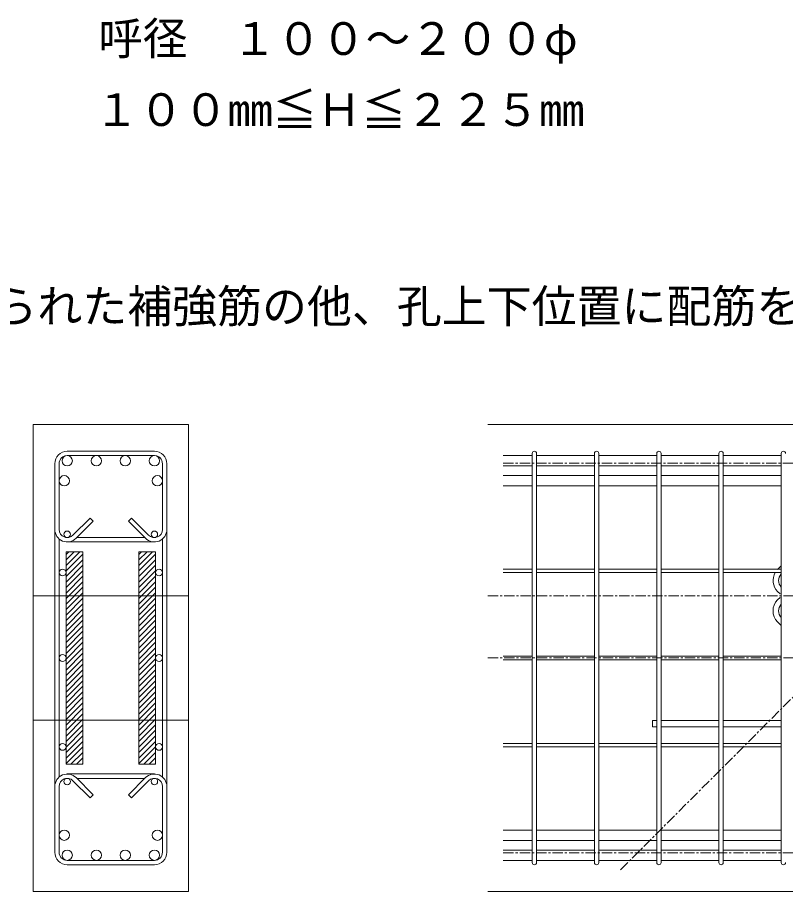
# Model space of a CAD drawing. Units: millimetres, scale not verified. Extents: x -3712 to 3713, y -2625 to 2625.
# Drawn here: x 1171 to 1919, y 108 to 958 of the extents above; entities that cross this region are included whole.
import ezdxf
from ezdxf.enums import TextEntityAlignment as Align

# ---------------------------------------------------------------- set-up
doc = ezdxf.new("R2010")
doc.units = ezdxf.units.MM
doc.header["$LTSCALE"] = 8
doc.linetypes.add('USER3', pattern=[2, 1.25, -0.25, 0.25, -0.25])
for name, color, linetype, lineweight in [('0-0_0', 7, 'Continuous', 18), ('0-1_2', 7, 'Continuous', 18), ('0-3_4', 7, 'Continuous', 18), ('8-1_SCALE', 7, 'Continuous', 18), ('8-2_TXT1', 7, 'Continuous', 18)]:
    doc.layers.add(name, color=color, linetype=linetype, lineweight=lineweight)
doc.layers.add('0-6_LAY-255', color=7, linetype='Continuous')
doc.layers.add('0-F', color=7, linetype='Continuous')
doc.styles.add('ＭＳ ゴシック', font='')
doc.styles.get('ＭＳ ゴシック').set_extended_font_data('MS Gothic')

# ---------------------------------------------------------------- blocks, each defined once
blk = doc.blocks.new('_X35')
at = {"layer": '0-0_0'}
for p, q in [((30794.754, -8225.33), (30808.177, -8211.907)), ((30794.754, -8219.974), (30802.822, -8211.907)), ((30794.754, -8214.619), (30797.466, -8211.907)), ((30794.754, -8230.685), (30811.113, -8214.326)), ((30794.754, -8236.04), (30811.113, -8219.681)), ((30794.754, -8241.395), (30811.113, -8225.037)), ((30794.754, -8246.751), (30811.113, -8230.392)), ((30794.754, -8252.106), (30811.113, -8235.747)), ((30794.754, -8257.461), (30811.113, -8241.102)), ((30794.754, -8262.817), (30811.113, -8246.458)), ((30794.754, -8268.172), (30811.113, -8251.813)), ((30794.754, -8273.527), (30811.113, -8257.168)), ((30794.754, -8278.882), (30811.113, -8262.524)), ((30794.754, -8284.238), (30811.113, -8267.879)), ((30794.754, -8289.593), (30811.113, -8273.234)), ((30794.754, -8294.948), (30811.113, -8278.589)), ((30794.754, -8300.304), (30811.113, -8283.945)), ((30794.754, -8305.659), (30811.113, -8289.3)), ((30794.754, -8311.014), (30811.113, -8294.655)), ((30794.754, -8316.369), (30811.113, -8300.011)), ((30794.754, -8321.725), (30811.113, -8305.366)), ((30794.754, -8327.08), (30811.113, -8310.721)), ((30794.754, -8332.435), (30811.113, -8316.076)), ((30794.754, -8337.791), (30811.113, -8321.432)), ((30794.754, -8343.146), (30811.113, -8326.787)), ((30794.754, -8348.501), (30811.113, -8332.142)), ((30794.754, -8353.856), (30811.113, -8337.498)), ((30794.754, -8359.212), (30811.113, -8342.853)), ((30794.754, -8364.567), (30811.113, -8348.208)), ((30794.754, -8369.922), (30811.113, -8353.563)), ((30794.754, -8375.277), (30811.113, -8358.919)), ((30794.754, -8380.633), (30811.113, -8364.274)), ((30794.754, -8385.988), (30811.113, -8369.629)), ((30794.754, -8391.343), (30811.113, -8374.985)), ((30794.754, -8396.699), (30811.113, -8380.34)), ((30794.754, -8402.054), (30811.113, -8385.695)), ((30794.754, -8407.409), (30811.113, -8391.05)), ((30794.754, -8412.764), (30811.113, -8396.406)), ((30794.754, -8418.12), (30811.113, -8401.761)), ((30799.518, -8418.711), (30811.113, -8407.116)), ((30804.873, -8418.711), (30811.113, -8412.472)), ((30810.229, -8418.711), (30811.113, -8417.827))]:
    blk.add_line(p, q, dxfattribs=at)
blk = doc.blocks.new('_X36')
at = {"layer": '0-0_0'}
for p, q in [((30723.866, -8225.33), (30737.289, -8211.907)), ((30723.866, -8219.974), (30731.933, -8211.907)), ((30723.866, -8214.619), (30726.578, -8211.907)), ((30723.866, -8230.685), (30740.225, -8214.326)), ((30723.866, -8236.04), (30740.225, -8219.681)), ((30723.866, -8241.395), (30740.225, -8225.037)), ((30723.866, -8246.751), (30740.225, -8230.392)), ((30723.866, -8252.106), (30740.225, -8235.747)), ((30723.866, -8257.461), (30740.225, -8241.102)), ((30723.866, -8262.817), (30740.225, -8246.458)), ((30723.866, -8268.172), (30740.225, -8251.813)), ((30723.866, -8273.527), (30740.225, -8257.168)), ((30723.866, -8278.882), (30740.225, -8262.524)), ((30723.866, -8284.238), (30740.225, -8267.879)), ((30723.866, -8289.593), (30740.225, -8273.234)), ((30723.866, -8294.948), (30740.225, -8278.589)), ((30723.866, -8300.304), (30740.225, -8283.945)), ((30723.866, -8305.659), (30740.225, -8289.3)), ((30723.866, -8311.014), (30740.225, -8294.655)), ((30723.866, -8316.369), (30740.225, -8300.011)), ((30723.866, -8321.725), (30740.225, -8305.366)), ((30723.866, -8327.08), (30740.225, -8310.721)), ((30723.866, -8332.435), (30740.225, -8316.076)), ((30723.866, -8337.791), (30740.225, -8321.432)), ((30723.866, -8343.146), (30740.225, -8326.787)), ((30723.866, -8348.501), (30740.225, -8332.142)), ((30723.866, -8353.856), (30740.225, -8337.498)), ((30723.866, -8359.212), (30740.225, -8342.853)), ((30723.866, -8364.567), (30740.225, -8348.208)), ((30723.866, -8369.922), (30740.225, -8353.563)), ((30723.866, -8375.277), (30740.225, -8358.919)), ((30723.866, -8380.633), (30740.225, -8364.274)), ((30723.866, -8385.988), (30740.225, -8369.629)), ((30723.866, -8391.343), (30740.225, -8374.985)), ((30723.866, -8396.699), (30740.225, -8380.34)), ((30723.866, -8402.054), (30740.225, -8385.695)), ((30723.866, -8407.409), (30740.225, -8391.05)), ((30723.866, -8412.764), (30740.225, -8396.406)), ((30723.866, -8418.12), (30740.225, -8401.761)), ((30728.63, -8418.711), (30740.225, -8407.116)), ((30733.985, -8418.711), (30740.225, -8412.472)), ((30739.341, -8418.711), (30740.225, -8417.827))]:
    blk.add_line(p, q, dxfattribs=at)
blk = doc.blocks.new('_U42')
at = {"layer": '0-1_2', "style": 'ＭＳ ゴシック'}
blk.add_text('\u3000孔径が400mm以上となるときは、補強計算より求められた補強筋の他、孔上下位置に配筋を行う。', height=32.07, dxfattribs=at).set_placement((29624.523, -7998.731), align=Align.BOTTOM_LEFT)

msp = doc.modelspace()

# ---------------------------------------------------------------- linework, layer by layer
at = {"layer": '8-1_SCALE'}
for p, q in [((1185.945, 562.211), (1337.415, 562.211)), ((1185.945, 562.211), (1185.945, 395.594)), ((1337.415, 562.211), (1337.415, 395.594)), ((2075.454, 562.211), (1628.617, 562.211)), ((1219.268, 536.158), (1304.092, 536.158)), ((1219.268, 531.917), (1304.092, 531.917)), ((1671.937, 531.917), (1643.764, 531.917)), ((1671.937, 135.974), (1671.937, 534.038)), ((1676.178, 135.974), (1676.178, 534.038)), ((1732.525, 531.917), (1676.178, 531.917)), ((1732.525, 135.974), (1732.525, 534.038)), ((1736.767, 135.974), (1736.767, 534.038)), ((1793.113, 531.917), (1736.767, 531.917)), ((1793.113, 135.974), (1793.113, 534.038)), ((1797.355, 135.974), (1797.355, 534.038)), ((1853.702, 531.917), (1797.355, 531.917)), ((1853.702, 135.974), (1853.702, 534.038)), ((1857.943, 135.974), (1857.943, 534.038)), ((1914.29, 531.917), (1857.943, 531.917)), ((1914.29, 135.974), (1914.29, 534.038)), ((1207.151, 524.041), (1207.151, 459.992)), ((1211.392, 524.041), (1211.392, 459.992)), ((1311.968, 524.041), (1311.968, 459.992)), ((1316.209, 524.041), (1316.209, 459.992)), ((1241.546, 471.131), (1224.838, 454.423)), ((1281.814, 471.131), (1298.522, 454.423)), ((1207.151, 459.992), (1207.151, 210.019)), ((1316.209, 459.992), (1316.209, 210.019)), ((1211.392, 450.784), (1211.392, 219.228)), ((1228.529, 452.116), (1294.831, 452.116)), ((1311.968, 450.784), (1311.968, 219.228)), ((1219.268, 447.875), (1304.092, 447.875)), ((1218.056, 438.408), (1218.056, 231.604)), ((1218.056, 438.408), (1234.415, 438.408)), ((1234.415, 438.408), (1234.415, 231.604)), ((1305.303, 438.408), (1288.945, 438.408)), ((1288.945, 438.408), (1288.945, 231.604)), ((1305.303, 438.408), (1305.303, 231.604)), ((1671.937, 421.495), (1643.764, 421.495)), ((1671.937, 418.163), (1643.764, 418.163)), ((1732.525, 421.495), (1676.178, 421.495)), ((1732.525, 418.163), (1676.178, 418.163)), ((1793.113, 421.495), (1736.767, 421.495)), ((1793.113, 418.163), (1736.767, 418.163)), ((1853.702, 421.495), (1797.355, 421.495)), ((1853.702, 418.163), (1797.355, 418.163)), ((1914.29, 421.495), (1857.943, 421.495)), ((1914.29, 418.163), (1857.943, 418.163)), ((1910.814, 421.085), (1914.29, 424.561)), ((1910.814, 399.664), (1913.218, 397.26)), ((1185.945, 395.594), (1337.415, 395.594)), ((1185.945, 395.594), (1185.945, 274.418)), ((1337.415, 395.594), (1337.415, 274.418)), ((1910.814, 391.524), (1913.218, 393.928)), ((1910.814, 370.103), (1914.29, 366.627)), ((1671.937, 336.672), (1643.764, 336.672)), ((1671.937, 333.339), (1643.764, 333.339)), ((1732.525, 336.672), (1676.178, 336.672)), ((1732.525, 333.339), (1676.178, 333.339)), ((1793.113, 336.672), (1736.767, 336.672)), ((1793.113, 333.339), (1736.767, 333.339)), ((1853.702, 336.672), (1797.355, 336.672)), ((1853.702, 333.339), (1797.355, 333.339)), ((1914.29, 336.672), (1857.943, 336.672)), ((1914.29, 333.339), (1857.943, 333.339)), ((1185.945, 274.418), (1337.415, 274.418)), ((1185.945, 274.418), (1185.945, 107.8)), ((1337.415, 274.418), (1337.415, 107.8)), ((1789.175, 274.242), (1789.175, 267.881)), ((1793.113, 274.242), (1789.175, 274.242)), ((1853.702, 274.242), (1797.355, 274.242)), ((1914.29, 274.242), (1857.943, 274.242)), ((1793.113, 267.881), (1789.175, 267.881)), ((1853.702, 267.881), (1797.355, 267.881)), ((1914.29, 267.881), (1857.943, 267.881)), ((1671.937, 251.848), (1643.764, 251.848)), ((1671.937, 248.516), (1643.764, 248.516)), ((1732.525, 251.848), (1676.178, 251.848)), ((1732.525, 248.516), (1676.178, 248.516)), ((1793.113, 251.848), (1736.767, 251.848)), ((1793.113, 248.516), (1736.767, 248.516)), ((1853.702, 251.848), (1797.355, 251.848)), ((1853.702, 248.516), (1797.355, 248.516)), ((1914.29, 251.848), (1857.943, 251.848)), ((1914.29, 248.516), (1857.943, 248.516)), ((1218.056, 231.604), (1234.415, 231.604)), ((1305.303, 231.604), (1288.945, 231.604)), ((1219.268, 222.137), (1304.092, 222.137)), ((1241.546, 198.88), (1224.838, 215.589)), ((1228.529, 217.895), (1294.831, 217.895)), ((1278.815, 201.879), (1295.523, 218.587)), ((1281.814, 198.88), (1298.522, 215.589)), ((1207.151, 210.019), (1207.151, 145.971)), ((1211.392, 210.019), (1211.392, 145.971)), ((1311.968, 210.019), (1311.968, 145.971)), ((1316.209, 210.019), (1316.209, 145.971)), ((1281.814, 198.88), (1278.815, 201.879)), ((1219.268, 138.094), (1304.092, 138.094)), ((1671.937, 138.094), (1643.764, 138.094)), ((1732.525, 138.094), (1676.178, 138.094)), ((1793.113, 138.094), (1736.767, 138.094)), ((1853.702, 138.094), (1797.355, 138.094)), ((1914.29, 138.094), (1857.943, 138.094)), ((1219.268, 133.853), (1304.092, 133.853)), ((1185.945, 107.8), (1337.415, 107.8)), ((1628.617, 107.8), (2420.503, 107.8))]:
    msp.add_line(p, q, dxfattribs=at)
at = {"layer": '8-1_SCALE', "linetype": 'USER3'}
for p, q in [((1757.972, 129.006), (2169.972, 541.005)), ((1643.764, 524.552), (2405.356, 524.552)), ((1628.617, 395.594), (2420.503, 395.594)), ((1628.617, 335.006), (2420.503, 335.006)), ((1643.764, 145.459), (2405.356, 145.459))]:
    msp.add_line(p, q, dxfattribs=at)
at = {"layer": '8-1_SCALE'}
for points in [[(1241.546, 471.131), (1244.545, 468.132), (1227.837, 451.424)], [(1281.814, 471.131), (1278.815, 468.132), (1295.523, 451.424)], [(1241.546, 198.88), (1244.545, 201.879), (1227.837, 218.587)]]:
    msp.add_lwpolyline(points, dxfattribs=at)
for centre, radius in [((1219.268, 526.919), 4.998), ((1247.593, 526.919), 4.998), ((1275.767, 526.919), 4.998), ((1304.092, 526.919), 4.998), ((1216.39, 507.455), 4.998), ((1306.97, 507.455), 4.998), ((1219.268, 455.297), 3.181), ((1304.092, 455.297), 3.181), ((1214.724, 418.163), 3.332), ((1308.636, 418.163), 3.332), ((1214.724, 335.006), 3.332), ((1308.636, 335.006), 3.332), ((1214.724, 248.516), 3.332), ((1308.636, 248.516), 3.332), ((1219.268, 214.715), 3.181), ((1304.092, 214.715), 3.181), ((1216.39, 162.557), 4.998), ((1306.97, 162.557), 4.998), ((1219.268, 143.093), 4.998), ((1247.593, 143.093), 4.998), ((1275.767, 143.093), 4.998), ((1304.092, 143.093), 4.998)]:
    msp.add_circle(centre, radius, dxfattribs=at)
for centre, radius, start, end in [((1219.268, 524.041), 12.118, 90, 180), ((1304.092, 524.041), 12.118, 0, 90), ((1674.058, 534.038), 2.121, 0, 180), ((1734.646, 534.038), 2.121, 0, 180), ((1795.234, 534.038), 2.121, 0, 180), ((1855.822, 534.038), 2.121, 0, 180), ((1916.41, 534.038), 2.121, 0, 180), ((1219.268, 524.041), 7.877, 90, 180), ((1304.092, 524.041), 7.877, 0, 90), ((1219.268, 459.992), 12.118, 180, 315), ((1219.268, 459.992), 7.877, 180, 315), ((1304.092, 459.992), 12.118, 225, 0), ((1304.092, 459.992), 7.877, 225, 0), ((1921.524, 410.374), 15.147, 149.05649, 225), ((1921.524, 410.374), 9.694, 138.27098, 221.72902), ((1921.524, 380.813), 15.147, 135, 225), ((1921.524, 380.813), 9.694, 138.27098, 221.72902), ((1219.268, 210.019), 12.118, 45, 180), ((1304.092, 210.019), 12.118, 0, 135), ((1219.268, 210.019), 7.877, 45, 180), ((1304.092, 210.019), 7.877, 0, 135), ((1219.268, 145.971), 12.118, 180, 270), ((1219.268, 145.971), 7.877, 180, 270), ((1304.092, 145.971), 12.118, 270, 0), ((1304.092, 145.971), 7.877, 270, 0), ((1674.058, 135.974), 2.121, 180, 0), ((1734.646, 135.974), 2.121, 180, 0), ((1795.234, 135.974), 2.121, 180, 0), ((1855.822, 135.974), 2.121, 180, 0), ((1916.41, 135.974), 2.121, 180, 0)]:
    msp.add_arc(centre, radius, start, end, dxfattribs=at)
at = {"layer": '8-2_TXT1'}
for p, q in [((1643.764, 521.92), (1671.937, 521.92)), ((1676.178, 521.92), (1732.525, 521.92)), ((1736.767, 521.92), (1793.113, 521.92)), ((1797.355, 521.92), (1853.702, 521.92)), ((1857.943, 521.92), (1914.29, 521.92)), ((1643.764, 512.453), (1671.937, 512.453)), ((1676.178, 512.453), (1732.525, 512.453)), ((1736.767, 512.453), (1793.113, 512.453)), ((1797.355, 512.453), (1853.702, 512.453)), ((1857.943, 512.453), (1914.29, 512.453)), ((1643.764, 502.456), (1671.937, 502.456)), ((1676.178, 502.456), (1732.525, 502.456)), ((1736.767, 502.456), (1793.113, 502.456)), ((1797.355, 502.456), (1853.702, 502.456)), ((1857.943, 502.456), (1914.29, 502.456)), ((1643.764, 167.555), (1671.937, 167.555)), ((1676.178, 167.555), (1732.525, 167.555)), ((1736.767, 167.555), (1793.113, 167.555)), ((1797.355, 167.555), (1853.702, 167.555)), ((1857.943, 167.555), (1914.29, 167.555)), ((1643.764, 157.558), (1671.937, 157.558)), ((1676.178, 157.558), (1732.525, 157.558)), ((1736.767, 157.558), (1793.113, 157.558)), ((1797.355, 157.558), (1853.702, 157.558)), ((1857.943, 157.558), (1914.29, 157.558)), ((1643.764, 148.091), (1671.937, 148.091)), ((1676.178, 148.091), (1732.525, 148.091)), ((1736.767, 148.091), (1793.113, 148.091)), ((1797.355, 148.091), (1853.702, 148.091)), ((1857.943, 148.091), (1914.29, 148.091))]:
    msp.add_line(p, q, dxfattribs=at)

# ---------------------------------------------------------------- block references
at = {"layer": '0-3_4'}
msp.add_blockref('_U42', (-29505.81, 8650.315), dxfattribs=at)
at = {"layer": '8-1_SCALE'}
for name in ['_X36', '_X35']:
    msp.add_blockref(name, (-29505.81, 8650.315), dxfattribs=at)

# ---------------------------------------------------------------- texts
at = {"layer": '0-6_LAY-255', "style": 'ＭＳ ゴシック'}
msp.add_text('１００mm≦Ｈ≦２２５mm', height=31.81, dxfattribs=at).set_placement((1245.538, 843.017), align=Align.BOTTOM_LEFT)
at = {"layer": '0-F', "style": 'ＭＳ ゴシック'}
msp.add_text('呼径\u3000１００～２００φ', height=31.81, dxfattribs=at).set_placement((1249.4, 912.175), align=Align.BOTTOM_LEFT)

doc.saveas('drawing.dxf')
